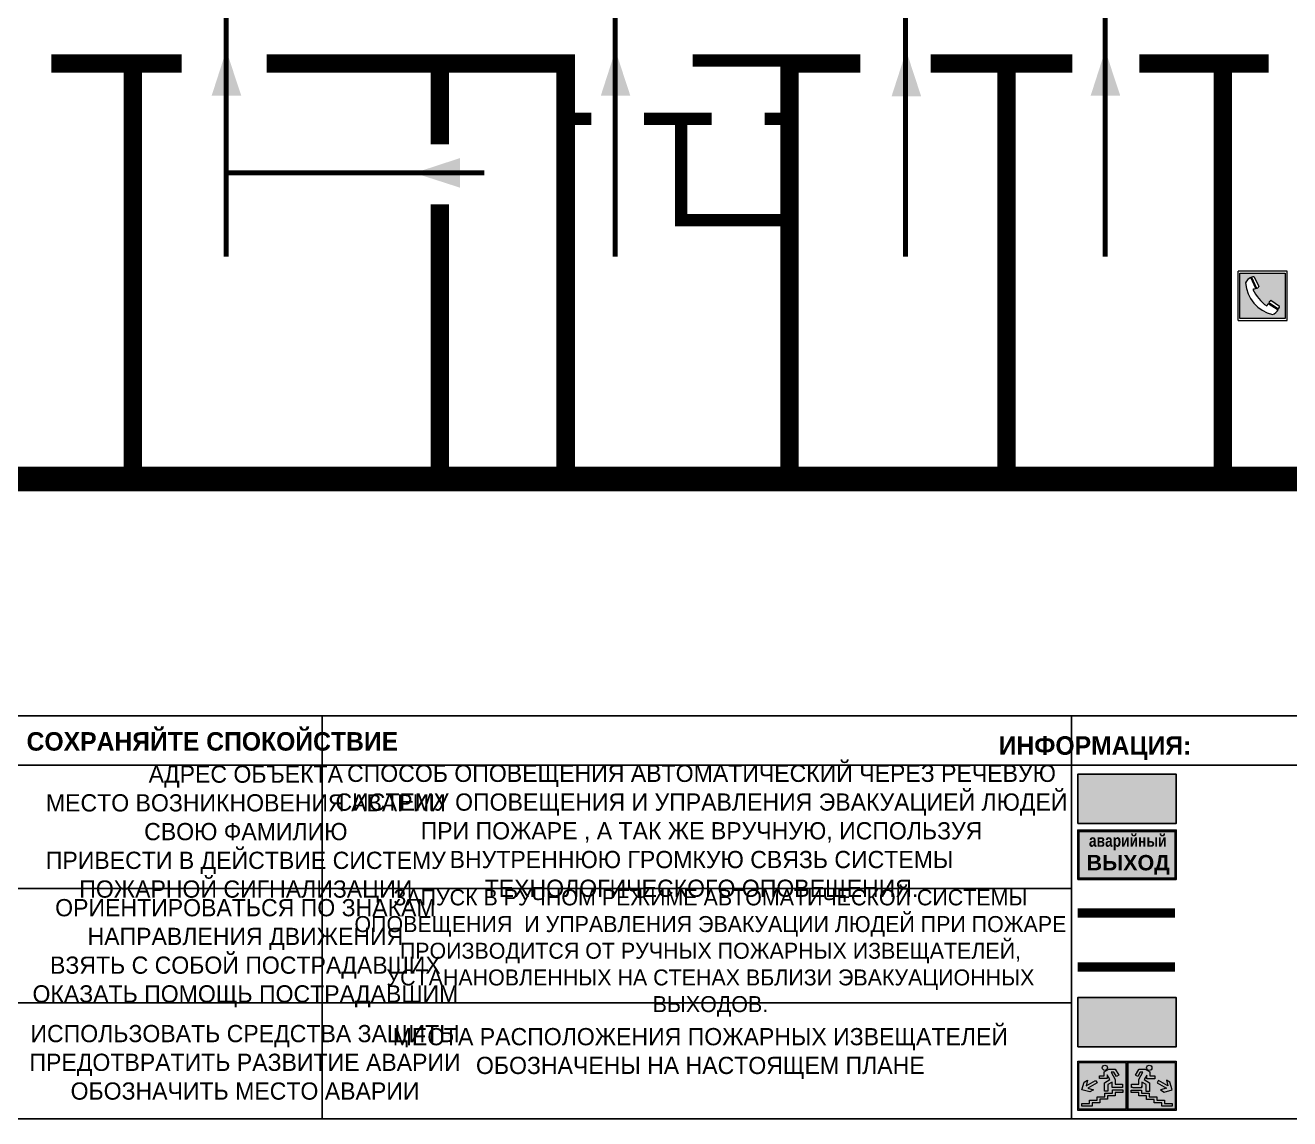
# Model space of a CAD drawing. Header units: millimetres. Extents: x 13810 to 67229, y 12374 to 21950.
# Drawn here: x 39977.4 to 40182.7, y 20299.4 to 20477 of the extents above; entities that cross this region are included whole.
import ezdxf

# ---------------------------------------------------------------- set-up
doc = ezdxf.new("R2010")
doc.units = ezdxf.units.MM
doc.linetypes.add('GOST2.303 4', pattern=[7, 5, -2, 0])
doc.layers.add('План_Штампы', color=7, linetype='Continuous')
doc.styles.add('обычный', font='arial.ttf')

# ---------------------------------------------------------------- blocks, each defined once
blk = doc.blocks.new('A$C41C009D9')
at = {"true_color": 0xffffff}
blk.add_hatch(color=7, dxfattribs=at).paths.add_polyline_path([(0, 8), (-16, 8), (-16, 0), (0, 0)])
h = blk.add_hatch(color=126)
h.dxf.hatch_style = 1
h.paths.add_polyline_path([(-15.8, 7.8), (-15.8, 0.2), (-0.2, 0.2), (-0.2, 7.8)])
at = {"color": 126}
for points in [[(-16, 0), (0, 0), (0, 8), (-16, 8)], [(-16, 0), (0, 0), (0, 8), (-16, 8)], [(-15.8, 7.8), (-0.2, 7.8), (-0.2, 0.2), (-15.8, 0.2)]]:
    blk.add_lwpolyline(points, close=True, dxfattribs=at)
at = {"color": 7, "true_color": 0xffffff, "insert": (-15.8, 7.3), "char_height": 2.5, "width": 15.5999, "attachment_point": 1, "style": 'обычный'}
blk.add_mtext('\\pi1.6133;{\\fArial|b1|i0|c204|p34;\\H0.8x;\\W0.8;аварийный\\H1.25x;\\W1;\\P\\pi1.2327;ВЫХОД}', dxfattribs=at)
blk = doc.blocks.new('A$C32E8229D')
at = {"true_color": 0xffffff}
blk.add_hatch(color=7, dxfattribs=at).paths.add_polyline_path([(0, 0), (0, -8), (16, -8), (16, 0)])
h = blk.add_hatch(color=126)
h.paths.add_polyline_path([(0.2, -0.2), (15.8, -0.2), (15.8, -7.8), (0.2, -7.8)])
h.paths.add_polyline_path([(13.49, -2.05), (12.08, -2.05), (11.37, -2.63, 0.162397), (11.29, -2.84), (11.29, -3.63), (10.35, -3.63), (10.35, -4.05), (11.68, -4.05), (11.68, -3.48), (12.26, -4.28), (11.29, -5.1), (11.29, -6.78), (11.85, -6.78), (11.85, -5.44), (12.8, -4.64), (12.8, -5.94), (14.46, -5.94), (14.46, -5.39), (13.45, -5.39), (13.45, -3.97), (12.46, -2.59), (13.15, -2.59), (13.69, -3.34), (14.18, -3)], flags=16)
h.paths.add_polyline_path([(10.74, -1.82, 1), (11.8, -1.82, 1)], flags=16)
h.paths.add_polyline_path([(9.39, -3.59), (5.99, -3.59), (6.56, -3.03), (5.91, -3.03), (5.1, -3.83), (5.91, -4.64), (6.56, -4.64), (5.99, -4.09), (9.39, -4.09)], flags=16)
h.paths.add_polyline_path([(4.29, -1.08), (1.72, -1.08), (1.72, -6.6), (4.29, -6.6)], flags=16)
at = {"color": 126}
blk.add_lwpolyline([(16, -8), (0, -8), (0, 0), (16, 0)], close=True, dxfattribs=at)
blk = doc.blocks.new('A$C7B4425F7')
at = {"true_color": 0xffffff}
blk.add_hatch(color=7, dxfattribs=at).paths.add_polyline_path([(0, 0), (-16, 0), (-16, -8), (0, -8)])
h = blk.add_hatch(color=126)
h.paths.add_polyline_path([(-0.2, -0.2), (-15.8, -0.2), (-15.8, -7.8), (-0.2, -7.8)])
h.paths.add_polyline_path([(-11.76, -2.03), (-11.76, -3.66), (-11.17, -3.66, -0.568275), (-11.17, -6.18), (-12.58, -6.18), (-12.58, -2.03)], flags=16)
h.paths.add_polyline_path([(-13.33, -4.12, -0.495768), (-13.59, -6.18), (-15.03, -6.18), (-15.03, -2.03), (-13.59, -2.03, -0.487973)], flags=16)
h.paths.add_polyline_path([(-10.25, -2.03), (-9.48, -2.03), (-9.48, -6.18), (-10.25, -6.18)], flags=16)
h.paths.add_polyline_path([(-13.84, -3.69), (-14.24, -3.69), (-14.24, -3.03), (-13.9, -3.03, -0.692621)], flags=0)
h.paths.add_polyline_path([(-9.15, -2.03), (-8.4, -2.03), (-8.04, -3.07), (-7.68, -2.03), (-6.93, -2.03), (-7.64, -4.1), (-6.93, -6.18), (-7.68, -6.18), (-8.04, -5.14), (-8.4, -6.18), (-9.15, -6.18), (-8.44, -4.1)], flags=16)
h.paths.add_polyline_path([(-11.76, -4.46), (-11.42, -4.46, -0.692621), (-11.36, -5.12), (-11.76, -5.12)], flags=0)
h.paths.add_polyline_path([(-13.9, -5.2), (-14.24, -5.2), (-14.24, -4.55), (-13.84, -4.55, -0.708038)], flags=0)
edge = h.paths.add_edge_path(flags=16)
edge.add_ellipse((-5.51, -4.08), major_axis=(0, 2.05), ratio=0.586184, start_angle=0, end_angle=360)
edge = h.paths.add_edge_path(flags=0)
edge.add_ellipse((-5.51, -4.08), major_axis=(0, 1.14), ratio=0.454828, start_angle=0, end_angle=360)
h.paths.add_polyline_path([(-4.13, -4.96, 0.377264), (-3.48, -4.52, 0.0555), (-3.16, -2.03), (-1.66, -2.03), (-1.66, -4.96), (-0.96, -4.96), (-0.96, -7.01), (-1.75, -7.01), (-1.75, -6.18), (-3.3, -6.18), (-3.3, -7.02), (-4.13, -7.02)], flags=16)
h.paths.add_polyline_path([(-2.73, -2.91), (-2.28, -2.91), (-2.28, -4.96), (-3.05, -4.96, 0.079136)], flags=0)
at = {"color": 126}
blk.add_lwpolyline([(-16, -8), (0, -8), (0, 0), (-16, 0)], close=True, dxfattribs=at)
blk = doc.blocks.new('вниз 3')
at = {"lineweight": 0, "true_color": 0xffffff}
h = blk.add_hatch(color=7, dxfattribs=at)
h.dxf.hatch_style = 1
h.paths.add_polyline_path([(40997.5, -4475.69), (40997.25, -4475.28), (40995.76, -4476.15), (40995.97, -4475.23), (40995.39, -4475.56), (40995.05, -4476.83), (40996.33, -4477.17), (40996.91, -4476.83), (40996, -4476.55)], flags=0)
h.paths.add_polyline_path([(40999.81, -4473.95), (41000.22, -4473.95), (41000.64, -4474.67), (41001.03, -4474.43), (41000.46, -4473.49), (41000.42, -4473.49), (40999.43, -4473.49), (40998.68, -4473.92), (40998.68, -4474.57), (40997.88, -4474.57), (40997.88, -4475), (40999.14, -4475), (40999.14, -4474.43), (40999.14, -4474.38), (40999.59, -4475.15), (40998.72, -4475.67), (40998.72, -4477.06), (40999.24, -4477.06), (40999.24, -4475.96), (40999.95, -4475.56), (40999.95, -4476.43), (41001.61, -4476.43), (41001.61, -4475.88), (41000.47, -4475.88), (41000.47, -4475.12)], flags=0)
h.paths.add_polyline_path([(40999.2, -4473.24, 1), (40998.35, -4473.24, 1)], flags=0)
h.paths.add_polyline_path([(41000.46, -4477.26), (41001.69, -4477.26), (41001.69, -4476.84), (41000.03, -4476.84), (41000.03, -4477.39), (40998.78, -4477.39), (40998.78, -4477.95), (40997.53, -4477.95), (40997.53, -4478.5), (40996.29, -4478.5), (40996.29, -4479.06), (40995.05, -4479.06), (40995.05, -4479.48), (40995.29, -4479.48), (40996.72, -4479.48), (40996.72, -4478.92), (40997.97, -4478.92), (40997.97, -4478.36), (40999.2, -4478.36), (40999.2, -4477.81), (41000.46, -4477.81)], flags=0)
h.paths.add_polyline_path([(41002.37, -4472.17), (40994.37, -4472.17), (40994.37, -4480.17), (41002.37, -4480.17)])
h.paths.add_polyline_path([(41002.16, -4479.96), (40994.57, -4479.96), (40994.57, -4472.37), (41002.16, -4472.37)], flags=16)
h.paths.add_polyline_path([(41001.61, -4475.88), (41001.61, -4476.43), (40999.95, -4476.43), (40999.95, -4475.56), (40999.24, -4475.96), (40999.24, -4477.06), (40998.72, -4477.06), (40998.72, -4475.67), (40999.59, -4475.15), (40999.14, -4474.38), (40999.14, -4474.43), (40999.14, -4475), (40997.88, -4475), (40997.88, -4474.57), (40998.68, -4474.57), (40998.68, -4473.92), (40999.43, -4473.49), (41000.42, -4473.49), (41000.46, -4473.49), (41001.03, -4474.43), (41000.64, -4474.67), (41000.22, -4473.95), (40999.81, -4473.95), (41000.47, -4475.12), (41000.47, -4475.88)], flags=0)
h.paths.add_polyline_path([(41001.69, -4476.84), (41001.69, -4477.26), (41000.46, -4477.26), (41000.46, -4477.81), (40999.2, -4477.81), (40999.2, -4478.36), (40997.97, -4478.36), (40997.97, -4478.92), (40996.72, -4478.92), (40996.72, -4479.48), (40995.05, -4479.48), (40995.05, -4479.06), (40996.29, -4479.06), (40996.29, -4478.5), (40997.53, -4478.5), (40997.53, -4477.95), (40998.78, -4477.95), (40998.78, -4477.39), (41000.03, -4477.39), (41000.03, -4476.84)], flags=0)
h.paths.add_polyline_path([(40998.35, -4473.24, -1), (40999.2, -4473.24, -1)], flags=0)
h.paths.add_polyline_path([(40997.5, -4475.69), (40996, -4476.55), (40996.91, -4476.83), (40996.33, -4477.17), (40995.05, -4476.83), (40995.39, -4475.56), (40995.97, -4475.23), (40995.76, -4476.15), (40997.25, -4475.28)], flags=0)
at = {"lineweight": 0}
h = blk.add_hatch(color=126, dxfattribs=at)
h.dxf.hatch_style = 1
h.paths.add_polyline_path([(41002.16, -4472.37), (40994.57, -4472.37), (40994.57, -4479.96), (41002.16, -4479.96)])
h.paths.add_polyline_path([(40995.97, -4475.23), (40995.76, -4476.15), (40997.25, -4475.28), (40997.5, -4475.69), (40996, -4476.55), (40996.91, -4476.83), (40996.33, -4477.17), (40995.05, -4476.83), (40995.39, -4475.56)], flags=16)
h.paths.add_polyline_path([(40997.88, -4474.57), (40998.68, -4474.57), (40998.68, -4473.92), (40999.43, -4473.49), (41000.42, -4473.49), (41000.46, -4473.49), (41001.03, -4474.43), (41000.64, -4474.67), (41000.22, -4473.95), (40999.81, -4473.95), (41000.47, -4475.12), (41000.47, -4475.88), (41001.61, -4475.88), (41001.61, -4476.43), (40999.95, -4476.43), (40999.95, -4475.56), (40999.24, -4475.96), (40999.24, -4477.06), (40998.72, -4477.06), (40998.72, -4475.67), (40999.59, -4475.15), (40999.14, -4474.38), (40999.14, -4474.43), (40999.14, -4475), (40997.88, -4475)], flags=16)
h.paths.add_polyline_path([(40998.35, -4473.24, -1), (40999.2, -4473.24, -1)], flags=16)
h.paths.add_polyline_path([(40997.53, -4477.95), (40998.78, -4477.95), (40998.78, -4477.39), (41000.03, -4477.39), (41000.03, -4476.84), (41001.69, -4476.84), (41001.69, -4477.26), (41000.46, -4477.26), (41000.46, -4477.81), (40999.2, -4477.81), (40999.2, -4478.36), (40997.97, -4478.36), (40997.97, -4478.92), (40996.72, -4478.92), (40996.72, -4479.48), (40995.05, -4479.48), (40995.05, -4479.06), (40996.29, -4479.06), (40996.29, -4478.5), (40997.53, -4478.5)], flags=16)
at = {"lineweight": 0, "true_color": 0xffffff}
h = blk.add_hatch(color=7, dxfattribs=at)
h.dxf.hatch_style = 1
h.paths.add_polyline_path([(40999.2, -4473.24, 1), (40998.35, -4473.24, 1)])
h.paths.add_polyline_path([(40999.81, -4473.95), (41000.22, -4473.95), (41000.64, -4474.67), (41001.03, -4474.43), (41000.46, -4473.49), (41000.42, -4473.49), (40999.43, -4473.49), (40998.68, -4473.92), (40998.68, -4474.57), (40997.88, -4474.57), (40997.88, -4475), (40999.14, -4475), (40999.14, -4474.43), (40999.14, -4474.38), (40999.59, -4475.15), (40998.72, -4475.67), (40998.72, -4477.06), (40999.24, -4477.06), (40999.24, -4475.96), (40999.95, -4475.56), (40999.95, -4476.43), (41001.61, -4476.43), (41001.61, -4475.88), (41000.47, -4475.88), (41000.47, -4475.12)])
h.paths.add_polyline_path([(40999.2, -4477.81), (41000.46, -4477.81), (41000.46, -4477.26), (41001.69, -4477.26), (41001.69, -4476.84), (41000.03, -4476.84), (41000.03, -4477.39), (40998.78, -4477.39), (40998.78, -4477.95), (40997.53, -4477.95), (40997.53, -4478.5), (40996.29, -4478.5), (40996.29, -4479.06), (40995.05, -4479.06), (40995.05, -4479.48), (40995.29, -4479.48), (40996.72, -4479.48), (40996.72, -4478.92), (40997.97, -4478.92), (40997.97, -4478.36), (40999.2, -4478.36)])
h.paths.add_polyline_path([(40997.5, -4475.69), (40997.25, -4475.28), (40995.76, -4476.15), (40995.97, -4475.23), (40995.39, -4475.56), (40995.05, -4476.83), (40996.33, -4477.17), (40996.91, -4476.83), (40996, -4476.55)])
at = {"color": 126, "lineweight": 0}
for points in [[(40994.37, -4472.17), (41002.37, -4472.17), (41002.37, -4480.17), (40994.37, -4480.17)], [(40994.57, -4472.37), (41002.16, -4472.37), (41002.16, -4479.96), (40994.57, -4479.96)]]:
    blk.add_lwpolyline(points, close=True, dxfattribs=at)
for points in [[(40999.14, -4474.43), (40999.14, -4475), (40997.88, -4475), (40997.88, -4474.57), (40998.68, -4474.57), (40998.68, -4473.92), (40999.43, -4473.49), (41000.42, -4473.49), (41000.46, -4473.49), (41001.03, -4474.43), (41000.64, -4474.67), (41000.22, -4473.95), (40999.81, -4473.95), (41000.47, -4475.12), (41000.47, -4475.88), (41001.61, -4475.88), (41001.61, -4476.43), (40999.95, -4476.43), (40999.95, -4475.56), (40999.24, -4475.96), (40999.24, -4477.06), (40998.72, -4477.06), (40998.72, -4475.67), (40999.59, -4475.15), (40999.14, -4474.38), (40999.14, -4474.43)], [(40995.05, -4476.83), (40995.39, -4475.56), (40995.97, -4475.23), (40995.76, -4476.15), (40997.25, -4475.28), (40997.5, -4475.69), (40996, -4476.55), (40996.91, -4476.83), (40996.33, -4477.17), (40995.05, -4476.83)], [(40995.29, -4479.48), (40995.05, -4479.48), (40995.05, -4479.06), (40996.29, -4479.06), (40996.29, -4478.5), (40997.53, -4478.5), (40997.53, -4477.95), (40998.78, -4477.95), (40998.78, -4477.39), (41000.03, -4477.39), (41000.03, -4476.84), (41001.69, -4476.84), (41001.69, -4477.26), (41000.46, -4477.26), (41000.46, -4477.81), (40999.2, -4477.81), (40999.2, -4478.36), (40997.97, -4478.36), (40997.97, -4478.92), (40996.72, -4478.92), (40996.72, -4479.48), (40995.05, -4479.48)]]:
    blk.add_lwpolyline(points, dxfattribs=at)
blk.add_circle((40998.77, -4473.24), 0.426, dxfattribs=at)
blk = doc.blocks.new('вниз')
at = {"lineweight": 0, "true_color": 0xffffff}
h = blk.add_hatch(color=7, dxfattribs=at)
h.dxf.hatch_style = 1
h.paths.add_polyline_path([(40994.51, -4472.22), (40986.51, -4472.22), (40986.51, -4480.22), (40994.51, -4480.22)])
h.paths.add_polyline_path([(40994.31, -4472.42), (40994.31, -4480.01), (40986.71, -4480.01), (40986.71, -4472.42)], flags=16)
h.paths.add_polyline_path([(40988.43, -4473.53), (40989.43, -4473.53), (40990.19, -4473.96), (40990.19, -4474.6), (40991, -4474.6), (40991, -4475.06), (40989.73, -4475.06), (40989.73, -4474.46), (40989.3, -4475.18), (40990.17, -4475.7), (40990.17, -4477.11), (40989.63, -4477.11), (40989.63, -4476.01), (40988.94, -4475.59), (40988.94, -4476.46), (40988.94, -4476.46), (40987.47, -4476.46), (40987.26, -4476.46), (40987.26, -4475.92), (40988.4, -4475.92), (40988.4, -4475.2), (40989.1, -4473.99), (40988.66, -4473.99), (40988.24, -4474.7), (40987.86, -4474.47), (40988.41, -4473.56)], flags=0)
h.paths.add_polyline_path([(40990.55, -4473.29, -1), (40989.69, -4473.29, -1)], flags=0)
h.paths.add_polyline_path([(40988.85, -4476.89), (40988.85, -4477.43), (40990.1, -4477.43), (40990.1, -4477.99), (40991.34, -4477.99), (40991.34, -4478.54), (40992.59, -4478.54), (40992.59, -4479.09), (40993.83, -4479.09), (40993.83, -4479.52), (40992.17, -4479.52), (40992.17, -4478.97), (40990.91, -4478.97), (40990.91, -4478.41), (40989.68, -4478.41), (40989.68, -4477.86), (40988.43, -4477.86), (40988.43, -4477.31), (40987.6, -4477.31), (40987.18, -4477.31), (40987.18, -4476.89)], flags=0)
h.paths.add_polyline_path([(40991.61, -4475.33), (40993.12, -4476.2), (40992.9, -4475.27), (40993.48, -4475.6), (40993.83, -4476.88), (40992.56, -4477.22), (40991.97, -4476.88), (40992.9, -4476.61), (40991.38, -4475.74), (40991.58, -4475.39)], flags=0)
h.paths.add_polyline_path([(40990.19, -4473.96), (40989.43, -4473.53), (40988.43, -4473.53), (40988.41, -4473.56), (40987.86, -4474.47), (40988.24, -4474.7), (40988.66, -4473.99), (40989.1, -4473.99), (40988.4, -4475.2), (40988.4, -4475.92), (40987.26, -4475.92), (40987.26, -4476.46), (40987.47, -4476.46), (40988.94, -4476.46), (40988.94, -4476.27), (40988.94, -4475.59), (40989.63, -4476.01), (40989.63, -4477.11), (40990.17, -4477.11), (40990.17, -4475.7), (40989.3, -4475.18), (40989.73, -4474.46), (40989.73, -4475.06), (40991, -4475.06), (40991, -4474.6), (40990.19, -4474.6)], flags=0)
h.paths.add_polyline_path([(40990.55, -4473.29, 1), (40989.69, -4473.29, 1)], flags=0)
h.paths.add_polyline_path([(40991.61, -4475.33), (40991.58, -4475.39), (40991.38, -4475.74), (40992.9, -4476.61), (40991.97, -4476.88), (40992.56, -4477.22), (40993.83, -4476.88), (40993.48, -4475.6), (40992.9, -4475.27), (40993.12, -4476.2)], flags=0)
h.paths.add_polyline_path([(40990.1, -4477.43), (40988.85, -4477.43), (40988.85, -4476.89), (40987.18, -4476.89), (40987.18, -4477.31), (40987.6, -4477.31), (40988.43, -4477.31), (40988.43, -4477.86), (40989.68, -4477.86), (40989.68, -4478.41), (40990.91, -4478.41), (40990.91, -4478.97), (40992.17, -4478.97), (40992.17, -4479.52), (40993.83, -4479.52), (40993.83, -4479.09), (40992.59, -4479.09), (40992.59, -4478.54), (40991.34, -4478.54), (40991.34, -4477.99), (40990.1, -4477.99)], flags=0)
at = {"lineweight": 0}
h = blk.add_hatch(color=126, dxfattribs=at)
h.dxf.hatch_style = 1
h.paths.add_polyline_path([(40994.31, -4472.42), (40986.71, -4472.42), (40986.71, -4480.01), (40994.31, -4480.01)])
h.paths.add_polyline_path([(40988.43, -4473.53), (40989.43, -4473.53), (40990.19, -4473.96), (40990.19, -4474.6), (40991, -4474.6), (40991, -4475.06), (40989.73, -4475.06), (40989.73, -4474.46), (40989.3, -4475.18), (40990.17, -4475.7), (40990.17, -4477.11), (40989.63, -4477.11), (40989.63, -4476.01), (40988.94, -4475.59), (40988.94, -4476.46), (40988.94, -4476.46), (40987.47, -4476.46), (40987.26, -4476.46), (40987.26, -4475.92), (40988.4, -4475.92), (40988.4, -4475.2), (40989.1, -4473.99), (40988.66, -4473.99), (40988.24, -4474.7), (40987.86, -4474.47), (40988.41, -4473.56)], flags=16)
h.paths.add_polyline_path([(40990.55, -4473.29, -1), (40989.69, -4473.29, -1)], flags=16)
h.paths.add_polyline_path([(40988.85, -4476.89), (40988.85, -4477.43), (40990.1, -4477.43), (40990.1, -4477.99), (40991.34, -4477.99), (40991.34, -4478.54), (40992.59, -4478.54), (40992.59, -4479.09), (40993.83, -4479.09), (40993.83, -4479.52), (40992.17, -4479.52), (40992.17, -4478.97), (40990.91, -4478.97), (40990.91, -4478.41), (40989.68, -4478.41), (40989.68, -4477.86), (40988.43, -4477.86), (40988.43, -4477.31), (40987.6, -4477.31), (40987.18, -4477.31), (40987.18, -4476.89)], flags=16)
h.paths.add_polyline_path([(40991.61, -4475.33), (40993.12, -4476.2), (40992.9, -4475.27), (40993.48, -4475.6), (40993.83, -4476.88), (40992.56, -4477.22), (40991.97, -4476.88), (40992.9, -4476.61), (40991.38, -4475.74), (40991.58, -4475.39)], flags=16)
at = {"lineweight": 0, "true_color": 0xffffff}
h = blk.add_hatch(color=7, dxfattribs=at)
h.dxf.hatch_style = 1
h.paths.add_polyline_path([(40989.73, -4474.46), (40989.73, -4475.06), (40991, -4475.06), (40991, -4474.6), (40990.19, -4474.6), (40990.19, -4473.96), (40989.43, -4473.53), (40988.43, -4473.53), (40988.41, -4473.56), (40987.86, -4474.47), (40988.24, -4474.7), (40988.66, -4473.99), (40989.1, -4473.99), (40988.4, -4475.2), (40988.4, -4475.92), (40987.26, -4475.92), (40987.26, -4476.46), (40987.47, -4476.46), (40988.94, -4476.46), (40988.94, -4475.59), (40989.63, -4476.01), (40989.63, -4477.11), (40990.17, -4477.11), (40990.17, -4475.7), (40989.3, -4475.18)])
h.paths.add_polyline_path([(40989.69, -4473.29, 1), (40990.55, -4473.29, 1)])
h.paths.add_polyline_path([(40991.61, -4475.33), (40991.58, -4475.39), (40991.38, -4475.74), (40992.9, -4476.61), (40991.97, -4476.88), (40992.56, -4477.22), (40993.83, -4476.88), (40993.48, -4475.6), (40992.9, -4475.27), (40993.12, -4476.2)])
h.paths.add_polyline_path([(40990.1, -4477.43), (40988.85, -4477.43), (40988.85, -4476.89), (40987.18, -4476.89), (40987.18, -4477.31), (40987.6, -4477.31), (40988.43, -4477.31), (40988.43, -4477.86), (40989.68, -4477.86), (40989.68, -4478.41), (40990.91, -4478.41), (40990.91, -4478.97), (40992.17, -4478.97), (40992.17, -4479.52), (40993.83, -4479.52), (40993.83, -4479.09), (40992.59, -4479.09), (40992.59, -4478.54), (40991.34, -4478.54), (40991.34, -4477.99), (40990.1, -4477.99)])
at = {"color": 126, "lineweight": 0}
for points in [[(40986.51, -4472.22), (40994.51, -4472.22), (40994.51, -4480.22), (40986.51, -4480.22)], [(40986.71, -4472.42), (40994.31, -4472.42), (40994.31, -4480.01), (40986.71, -4480.01)]]:
    blk.add_lwpolyline(points, close=True, dxfattribs=at)
for points in [[(40987.47, -4476.46), (40987.26, -4476.46), (40987.26, -4475.92), (40988.4, -4475.92), (40988.4, -4475.2), (40989.1, -4473.99), (40988.66, -4473.99), (40988.24, -4474.7), (40987.86, -4474.47), (40988.41, -4473.56), (40988.43, -4473.53), (40989.43, -4473.53), (40990.19, -4473.96), (40990.19, -4474.6), (40991, -4474.6), (40991, -4475.06), (40989.73, -4475.06), (40989.73, -4474.46), (40989.3, -4475.18), (40990.17, -4475.7), (40990.17, -4477.11), (40989.63, -4477.11), (40989.63, -4476.01), (40988.94, -4475.59), (40988.94, -4476.46)], [(40991.58, -4475.39), (40991.38, -4475.74), (40992.9, -4476.61), (40991.97, -4476.88), (40992.56, -4477.22), (40993.83, -4476.88), (40993.48, -4475.6), (40992.9, -4475.27), (40993.12, -4476.2), (40991.61, -4475.33), (40991.58, -4475.39)], [(40987.6, -4477.31), (40987.18, -4477.31), (40987.18, -4476.89), (40988.85, -4476.89), (40988.85, -4477.43), (40990.1, -4477.43), (40990.1, -4477.99), (40991.34, -4477.99), (40991.34, -4478.54), (40992.59, -4478.54), (40992.59, -4479.09), (40993.83, -4479.09), (40993.83, -4479.52), (40992.17, -4479.52), (40992.17, -4478.97), (40990.91, -4478.97), (40990.91, -4478.41), (40989.68, -4478.41), (40989.68, -4477.86), (40988.43, -4477.86), (40988.43, -4477.31), (40987.6, -4477.31)], [(40987.47, -4476.46), (40988.94, -4476.46), (40988.94, -4476.27)]]:
    blk.add_lwpolyline(points, dxfattribs=at)
blk.add_circle((40990.12, -4473.29), 0.432, dxfattribs=at)
blk = doc.blocks.new('A$C456E1F9C')
at = {"lineweight": 5}
h = blk.add_hatch(color=242, dxfattribs=at)
h.paths.add_polyline_path([(0.51, -1.47), (0.51, -13.26), (12.29, -13.26), (12.29, -1.47)])
h.paths.add_polyline_path([(5.42, -4.95, -0.254479), (4.78, -5.4), (3.52, -2.53, -0.209735), (4.23, -2.4)], flags=16)
h.paths.add_polyline_path([(8.53, -8.6), (10.87, -10.17), (10.54, -10.76), (8.03, -9.13, -0.192251)], flags=16)
h.paths.add_polyline_path([(4.61, -5.49, 0.005518), (3.87, -5.72, 0.128647), (7.49, -10.01, 0.00809), (7.83, -9.33), (10.47, -10.97, -0.16736), (8.99, -12.25, -0.327862), (1.95, -3.95, -0.166952), (3.36, -2.62)], flags=16)
at = {"color": 242, "lineweight": 5}
for p, q in [((0, -13.77), (0, -0.97)), ((12.8, -0.97), (0, -0.97)), ((4.61, -5.49), (3.36, -2.62)), ((3.52, -2.53), (4.78, -5.4)), ((4.23, -2.4), (5.42, -4.95)), ((12.8, -13.77), (12.8, -0.97)), ((7.83, -9.33), (10.47, -10.97)), ((8.03, -9.13), (10.54, -10.76)), ((10.81, -10.12), (8.53, -8.6)), ((10.54, -10.76), (10.8, -10.3)), ((10.8, -10.3), (10.81, -10.12)), ((0, -13.77), (12.8, -13.77))]:
    blk.add_line(p, q, dxfattribs=at)
blk.add_lwpolyline([(0.51, -1.47), (12.29, -1.47), (12.29, -13.26), (0.51, -13.26)], close=True, dxfattribs=at)
for centre, radius, start, end in [((4.59, -5.34), 2.99, 114.2845, 152.1974), ((4.02, -3.27), 0.891, 76.3284, 123.7092), ((11.12, -3.31), 9.19, 183.9915, 256.6009), ((14.98, -39.1), 35.17, 107.1487, 108.4135), ((13.86, -0.94), 11.08, 205.5536, 234.8762), ((4.68, -4.59), 0.824, 276.9621, 334.0723), ((-13.31, 0.8), 23.44, 332.5487, 334.4027), ((8.94, -9.5), 0.989, 114.4092, 157.9388), ((7.87, -9.46), 3, 291.9291, 329.9329)]:
    blk.add_arc(centre, radius, start, end, dxfattribs=at)

msp = doc.modelspace()

# ---------------------------------------------------------------- linework, layer by layer
at = {"lineweight": 100}
for points, const_width in [([(39827.72, 20403.31), (39812.19, 20403.31), (39812.19, 20551.75), (40221.99, 20551.75), (40221.99, 20403.31), (39840.88, 20403.31)], 4), ([(39981.62, 20470.79), (40002.77, 20470.79)], 3), ([(39994.85, 20470.79), (39994.85, 20403.31)], 3), ([(40016.56, 20470.79), (40065.13, 20470.79), (40065.13, 20403.31)], 3), ([(40044.69, 20470.79), (40044.69, 20457.67)], 3), ([(40101.49, 20471.29), (40085.77, 20471.29)], 2), ([(40112.97, 20470.79), (40101.49, 20470.79), (40101.49, 20403.31)], 3), ([(40147.42, 20470.79), (40124.39, 20470.79)], 3), ([(40136.71, 20470.79), (40136.71, 20403.31)], 3), ([(40179.3, 20470.79), (40158.29, 20470.79)], 3), ([(40171.85, 20470.79), (40171.85, 20403.31)], 3), ([(40065.58, 20461.8), (40069.32, 20461.8)], 2), ([(40077.84, 20461.8), (40088.82, 20461.8)], 2), ([(40083.9, 20461.8), (40083.9, 20445.37), (40102.02, 20445.37)], 2), ([(40097.46, 20461.8), (40101.28, 20461.8)], 2), ([(40044.69, 20447.93), (40044.69, 20403.31)], 3)]:
    msp.add_lwpolyline(points, dxfattribs=dict(at, const_width=const_width))
at = {"color": 126, "lineweight": 100, "true_color": 0x008754}
for points in [[(40120.33, 20439.45), (40120.33, 20535.12)], [(40010, 20484.97), (40010, 20439.45)], [(40073.19, 20484.97), (40073.19, 20439.45)], [(40152.73, 20484.97), (40152.73, 20439.45)], [(40051.91, 20453.05), (40010, 20453.05)]]:
    msp.add_lwpolyline(points, dxfattribs=at)
for points in [[(39881.8, 20356.81), (40025.57, 20356.81), (40025.57, 20364.86), (39881.8, 20364.86)], [(40025.57, 20364.86), (40147.29, 20364.86), (40147.29, 20299.41), (40025.57, 20299.41)], [(40025.57, 20364.86), (40147.29, 20364.86), (40147.29, 20356.81), (40025.57, 20356.81)], [(40147.29, 20356.81), (40291.06, 20356.81), (40291.06, 20364.86), (40147.29, 20364.86)], [(39881.8, 20356.81), (40025.57, 20356.81), (40025.57, 20299.41), (39881.8, 20299.41)], [(40025.57, 20356.81), (40147.29, 20356.81), (40147.29, 20336.81), (40025.57, 20336.81)], [(40147.29, 20356.81), (40291.06, 20356.81), (40291.06, 20299.41), (40147.29, 20299.41)], [(40147.29, 20336.81), (40025.57, 20336.81), (40025.57, 20318.24), (40147.29, 20318.24)]]:
    msp.add_lwpolyline(points, close=True)
for points in [[(39940.22, 20336.81), (39881.8, 20336.81), (40025.57, 20336.81)], [(39940.22, 20318.24), (39881.8, 20318.24), (40025.57, 20318.24)]]:
    msp.add_lwpolyline(points)
at = {"color": 126, "lineweight": 80, "true_color": 0x008754, "const_width": 1.5}
msp.add_lwpolyline([(40164.09, 20332.84), (40148.29, 20332.84)], dxfattribs=at)
at = {"color": 126, "linetype": 'GOST2.303 4', "lineweight": 80, "true_color": 0x008754, "const_width": 1.5}
msp.add_lwpolyline([(40164.09, 20324.04), (40148.29, 20324.04)], dxfattribs=at)
at = {"layer": 'План_Штампы', "color": 126, "true_color": 0x008754}
for points in [[(40012.46, 20465.56), (40007.65, 20465.57), (40010.03, 20472.95)], [(40075.64, 20465.56), (40070.84, 20465.57), (40073.22, 20472.95)], [(40122.86, 20465.47), (40118.06, 20465.48), (40120.44, 20472.86)], [(40155.19, 20465.56), (40150.38, 20465.57), (40152.76, 20472.95)], [(40047.97, 20455.44), (40047.96, 20450.64), (40040.58, 20453.02)]]:
    msp.add_solid(points, dxfattribs=at)

# ---------------------------------------------------------------- block references
at = {"xscale": 0.625, "yscale": 0.625, "zscale": 0.625}
msp.add_blockref('A$C456E1F9C', (40174.31, 20437.67), dxfattribs=at)
msp.add_blockref('A$C41C009D9', (40164.29, 20338.28))
at = {"color": 126, "true_color": 0x008754}
for name, p in [('вниз 3', (-846.08, 24780.92)), ('вниз', (-830.22, 24780.96)), ('вниз', (-830.22, 24780.96))]:
    msp.add_blockref(name, p, dxfattribs=at)
at = {"layer": 'План_Штампы'}
msp.add_blockref('A$C7B4425F7', (40164.29, 20355.36), dxfattribs=at)
at = {"layer": 'План_Штампы', "color": 126, "true_color": 0x008754, "xscale": -1}
msp.add_blockref('A$C32E8229D', (40164.29, 20319.09), dxfattribs=at)

# ---------------------------------------------------------------- texts
at = {"lineweight": 0, "attachment_point": 5, "style": 'обычный'}
for s, insert, char_height, width in [('{\\fProxima Nova Rg|b1|i0|c204|p2;ДЕЙСТВИЯ ПРИ АВАРИИ: СОХРАНЯЙТЕ СПОКОЙСТВИЕ\\H1.6644x; }', (39981.42, 20360.26), 3, 175.1736), ('{\\fProxima Nova Rg|b1|i0|c204|p2;ИНФОРМАЦИЯ:\\H1.1997x; }', (40151.09, 20359.59), 3, 175.1736), ('{\\fProxima Nova Rg|b0|i0|c204|p2;СПОСОБ ОПОВЕЩЕНИЯ АВТОМАТИЧЕСКИЙ ЧЕРЕЗ РЕЧЕВУЮ СИСТЕМУ ОПОВЕЩЕНИЯ И УПРАВЛЕНИЯ ЭВАКУАЦИЕЙ ЛЮДЕЙ ПРИ ПОЖАРЕ , А ТАК ЖЕ ВРУЧНУЮ, ИСПОЛЬЗУЯ ВНУТРЕННЮЮ ГРОМКУЮ СВЯЗЬ СИСТЕМЫ ТЕХНОЛОГИЧЕСКОГО ОПОВЕЩЕНИЯ.}', (40087.19, 20345.77), 2.8, 118.5618), ('\\pi-8.4,l8.4,t8.4;{\\fProxima Nova Rg|b0|i0|c204|p2;АДРЕС ОБЪЕКТА\\PМЕСТО ВОЗНИКНОВЕНИЯ АВАРИИ\\PСВОЮ ФАМИЛИЮ\\PПРИВЕСТИ В ДЕЙСТВИЕ СИСТЕМУ \\PПОЖАРНОЙ СИГНАЛИЗАЦИИ}', (40013.2, 20345.64), 2.8, 126.6484), ('{\\fProxima Nova Rg|b0|i0|c204|p2;\\P\\pt7.8;ЗАПУСК В РУЧНОМ РЕЖИМЕ АВТОМАТИЧЕСКОЙ СИСТЕМЫ ОПОВЕЩЕНИЯ  И УПРАВЛЕНИЯ ЭВАКУАЦИИ ЛЮДЕЙ ПРИ ПОЖАРЕ ПРОИЗВОДИТСЯ ОТ РУЧНЫХ ПОЖАРНЫХ ИЗВЕЩАТЕЛЕЙ, УСТАНАНОВЛЕННЫХ НА СТЕНАХ ВБЛИЗИ ЭВАКУАЦИОННЫХ ВЫХОДОВ. }', (40088.64, 20328.48), 2.6, 121.7868), ('\\pi-8.4,l8.4,t8.4;{\\fProxima Nova Rg|b0|i0|c204|p2;ОРИЕНТИРОВАТЬСЯ ПО ЗНАКАМ \\PНАПРАВЛЕНИЯ ДВИЖЕНИЯ\\PВЗЯТЬ С СОБОЙ ПОСТРАДАВШИХ\\PОКАЗАТЬ ПОМОЩЬ ПОСТРАДАВШИМ}', (40013.13, 20326.28), 2.8, 126.6484), ('\\pi-8.4,l8.4,t8.4;{\\fProxima Nova Rg|b0|i0|c204|p2;ИСПОЛЬЗОВАТЬ СРЕДСТВА ЗАЩИТЫ \\PПРЕДОТВРАТИТЬ РАЗВИТИЕ АВАРИИ\\PОБОЗНАЧИТЬ МЕСТО АВАРИИ}', (40013.07, 20308.55), 2.8, 126.6484), ('\\pt8.4;{\\fProxima Nova Rg|b0|i0|c204|p2;\\PМЕСТА РАСПОЛОЖЕНИЯ ПОЖАРНЫХ ИЗВЕЩАТЕЛЕЙ ОБОЗНАЧЕНЫ НА НАСТОЯЩЕМ ПЛАНЕ}', (40087, 20312.33), 2.8, 118.5618)]:
    msp.add_mtext(s, dxfattribs=dict(at, insert=insert, char_height=char_height, width=width))

doc.saveas('drawing.dxf')
